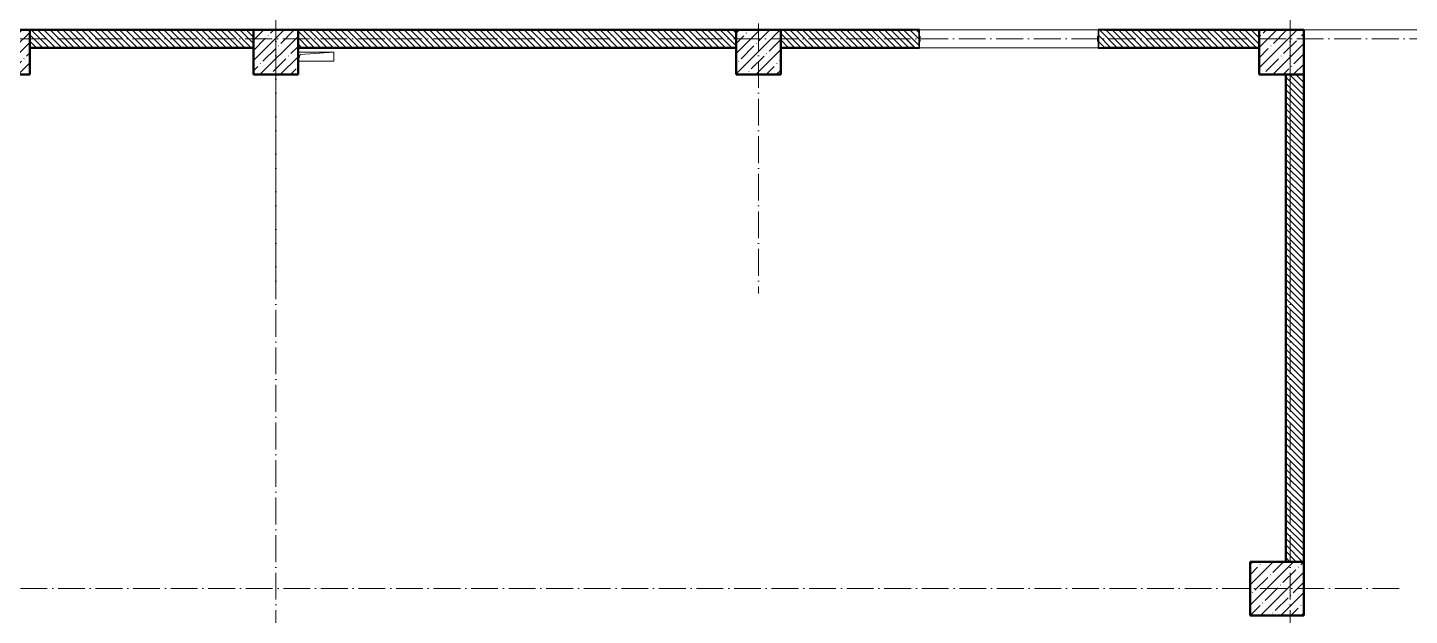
# Model space of a CAD drawing. Header units: millimetres. Extents: x -136833 to 49383, y -8033 to 344618.
# Drawn here: x -56459 to -41003, y 282178 to 288753 of the extents above; entities that cross this region are included whole.
import ezdxf

# ---------------------------------------------------------------- set-up
doc = ezdxf.new("R2010")
doc.units = ezdxf.units.MM
doc.linetypes.add('50_200_ШТРИХ_1Т_ш5_п1_п1_', pattern=[700, 500, -100, 0, -100])
for name, color, linetype, lineweight in [('A-FLOR-____-OTLN', 7, 'Continuous', 9), ('A-GENM-____-MCUT', 7, 'Continuous', 25), ('A-GENM-____-OTLN', 7, 'Continuous', 9), ('A-GENM-____-OTLN-1', 7, 'Continuous', 25), ('A-WALL-____-MCUT', 7, 'Continuous', 13), ('A-WALL-____-MCUT-2', 7, 'Continuous', 50), ('A-WALL-____-PATT-1', 7, 'Continuous', 9), ('I-WALL-____-OTLN', 7, 'Continuous', 9), ('S-COLS-____-MCUT', 7, 'Continuous', 50), ('S-COLS-____-OTLN', 7, 'Continuous', 9), ('S-GRID-____-OTLN-1', 7, '50_200_ШТРИХ_1Т_ш5_п1_п1_', 9)]:
    doc.layers.add(name, color=color, linetype=linetype, lineweight=lineweight)
pattern_1 = [(135, (-131434.413, 245796.486), (-35.35534, -35.35534), [])]
pattern_2 = [(45, (-89000, -42681.04), (-114.04925, 114.04925), []), (45, (-88885.95, -42681.04), (-114.04925, 114.04925), [201.613, -40.323, 3.353, -36.97])]
pattern_3 = [(45, (-77750, -42681.04), (-114.04925, 114.04925), []), (45, (-77635.95, -42681.04), (-114.04925, 114.04925), [201.613, -40.323, 3.353, -36.97])]
pattern_4 = [(45, (-83150, -42681.04), (-114.04925, 114.04925), []), (45, (-83035.95, -42681.04), (-114.04925, 114.04925), [201.613, -40.323, 3.353, -36.97])]
pattern_5 = [(45, (-74750, -42681.04), (-114.04925, 114.04925), []), (45, (-74635.95, -42681.04), (-114.04925, 114.04925), [201.613, -40.323, 3.353, -36.97])]
pattern_6 = [(135, (-131434.413, 245796.486), (-35.35534, -35.35534), [])]

# ---------------------------------------------------------------- blocks, each defined once
blk = doc.blocks.new('BSC_Колонна _Прямоугольная - 500х500-V32-АР1_План отверстий 2 этажа в осях 1-64_Ю-ЯЯ')
at = {"layer": 'S-COLS-____-OTLN'}
h = blk.add_hatch(dxfattribs=at)
h.set_pattern_fill('FP_42', color=256, style=0, pattern_type=2)
h.set_pattern_definition(pattern_2)
h.paths.add_polyline_path([(-250, -250), (250, -250), (250, 250), (-250, 250)], flags=0)
at = {"layer": 'S-COLS-____-MCUT'}
for p, q in [((250, 250), (-250, 250)), ((-250, 250), (-250, -250)), ((250, -250), (250, 250)), ((-250, -250), (250, -250))]:
    blk.add_line(p, q, dxfattribs=at)
blk = doc.blocks.new('BSC_Колонна _Прямоугольная - 500х500-V33-АР1_План отверстий 2 этажа в осях 1-64_Ю-ЯЯ')
at = {"layer": 'S-COLS-____-OTLN'}
h = blk.add_hatch(dxfattribs=at)
h.set_pattern_fill('FP_43', color=256, style=0, pattern_type=2)
h.set_pattern_definition(pattern_3)
h.paths.add_polyline_path([(-250, -250), (250, -250), (250, 250), (-250, 250)], flags=0)
at = {"layer": 'S-COLS-____-MCUT'}
for p, q in [((250, 250), (-250, 250)), ((-250, 250), (-250, -250)), ((250, -250), (250, 250)), ((-250, -250), (250, -250))]:
    blk.add_line(p, q, dxfattribs=at)
blk = doc.blocks.new('BSC_Колонна _Прямоугольная - 500х500-V34-АР1_План отверстий 2 этажа в осях 1-64_Ю-ЯЯ')
at = {"layer": 'S-COLS-____-OTLN'}
h = blk.add_hatch(dxfattribs=at)
h.set_pattern_fill('FP_44', color=256, style=0, pattern_type=2)
h.set_pattern_definition(pattern_4)
h.paths.add_polyline_path([(-250, -250), (250, -250), (250, 250), (-250, 250)], flags=0)
at = {"layer": 'S-COLS-____-MCUT'}
for p, q in [((250, 250), (-250, 250)), ((-250, 250), (-250, -250)), ((250, -250), (250, 250)), ((-250, -250), (250, -250))]:
    blk.add_line(p, q, dxfattribs=at)
blk = doc.blocks.new('BSC_Колонна _Прямоугольная - 500х500-V120-АР1_План отверстий 2 этажа в осях 1-64_Ю-ЯЯ')
at = {"layer": 'S-COLS-____-OTLN'}
h = blk.add_hatch(dxfattribs=at)
h.set_pattern_fill('FP_133', color=256, style=0, pattern_type=2)
h.set_pattern_definition(pattern_5)
h.paths.add_polyline_path([(-250, -250), (250, -250), (250, 250), (-250, 250), (-250, 14)], flags=0)
at = {"layer": 'S-COLS-____-MCUT'}
for p, q in [((250, 250), (-250, 250)), ((-250, 250), (-250, -250)), ((250, -250), (250, 250)), ((-250, -250), (250, -250))]:
    blk.add_line(p, q, dxfattribs=at)
blk = doc.blocks.new('Фахверк_СКБ_Уголок - 200_3380-28509457-АР1_План отверстий 2 этажа в осях 1-64_Ю-ЯЯ')
at = {"layer": 'A-GENM-____-MCUT'}
for p, q in [((200, 156), (125, 156)), ((125, 156), (125, 81)), ((200, 150), (200, 156)), ((125, 81), (131, 81)), ((131, 19), (125, 19)), ((125, 19), (125, -56)), ((131, 81), (131, 150)), ((131, 150), (200, 150)), ((131, -50), (131, 19)), ((125, -56), (200, -56)), ((200, -50), (131, -50)), ((200, -56), (200, -50))]:
    blk.add_line(p, q, dxfattribs=at)
blk = doc.blocks.new('154_Стойка_СКБ_Уголок - СМ-2180_200-28268025-АР1_План отверстий 2 этажа в осях 1-64_Ю-ЯЯ')
at = {"layer": 'A-GENM-____-MCUT'}
for p, q in [((125, 156), (125, 81)), ((200, 156), (125, 156)), ((200, 150), (200, 156)), ((125, 81), (131, 81)), ((131, 19), (125, 19)), ((125, 19), (125, -56)), ((131, 81), (131, 150)), ((131, 150), (200, 150)), ((131, -50), (131, 19)), ((125, -56), (200, -56)), ((200, -50), (131, -50)), ((200, -56), (200, -50))]:
    blk.add_line(p, q, dxfattribs=at)
blk = doc.blocks.new('AR_Отверстие прямоугольное _в плите_ - AR_Отверстие прямоугольное _в плите_-30511579-АР1_План отверстий 2 этажа в осях 1-64_Ю-ЯЯ')
at = {"layer": 'A-GENM-____-OTLN'}
for p, q in [((200, 50), (-200, 50)), ((-200, -50), (-175, 25)), ((-175, 25), (200, 50)), ((200, -50), (200, 50)), ((-200, -50), (200, -50))]:
    blk.add_line(p, q, dxfattribs=at)
blk = doc.blocks.new('BSC_Колонна _Прямоугольная - 500х500-25642906-АР1_План отверстий 2 этажа в осях 1-64_А-ГГ')
at = {"layer": 'S-COLS-____-OTLN'}
h = blk.add_hatch(dxfattribs=at)
h.set_pattern_fill('FP_35', color=256, style=0, pattern_type=2)
h.set_pattern_definition(pattern_2)
h.paths.add_polyline_path([(-250, -250), (250, -250), (250, 250), (-250, 250)], flags=0)
at = {"layer": 'S-COLS-____-MCUT'}
for p, q in [((250, 250), (-250, 250)), ((-250, 250), (-250, -250)), ((250, -250), (250, 250)), ((-250, -250), (250, -250))]:
    blk.add_line(p, q, dxfattribs=at)
blk = doc.blocks.new('BSC_Колонна _Прямоугольная - 600х600-26981669-АР1_План отверстий 2 этажа в осях 1-64_А-ГГ')
at = {"layer": 'S-COLS-____-OTLN'}
h = blk.add_hatch(dxfattribs=at)
h.set_pattern_fill('FP_41', color=256, style=0, pattern_type=2)
h.set_pattern_definition([(45, (-88950, -36681.04), (-114.04925, 114.04925), []), (45, (-88835.95, -36681.04), (-114.04925, 114.04925), [201.613, -40.323, 3.353, -36.97])])
h.paths.add_polyline_path([(-300, -300), (300, -300), (300, 300), (-300, 300)], flags=0)
at = {"layer": 'S-COLS-____-MCUT'}
for p, q in [((300, 300), (-300, 300)), ((-300, 300), (-300, -300)), ((300, -300), (300, 300)), ((-300, -300), (300, -300))]:
    blk.add_line(p, q, dxfattribs=at)
blk = doc.blocks.new('BSC_Колонна _Прямоугольная - 500х500-V16-АР1_План отверстий 2 этажа в осях 1-64_А-ГГ')
at = {"layer": 'S-COLS-____-OTLN'}
h = blk.add_hatch(dxfattribs=at)
h.set_pattern_fill('FP_45', color=256, style=0, pattern_type=2)
h.set_pattern_definition(pattern_3)
h.paths.add_polyline_path([(-250, -250), (250, -250), (250, 250), (-250, 250)], flags=0)
at = {"layer": 'S-COLS-____-MCUT'}
for p, q in [((250, 250), (-250, 250)), ((-250, 250), (-250, -250)), ((250, -250), (250, 250)), ((-250, -250), (250, -250))]:
    blk.add_line(p, q, dxfattribs=at)
blk = doc.blocks.new('BSC_Колонна _Прямоугольная - 500х500-V17-АР1_План отверстий 2 этажа в осях 1-64_А-ГГ')
at = {"layer": 'S-COLS-____-OTLN'}
h = blk.add_hatch(dxfattribs=at)
h.set_pattern_fill('FP_46', color=256, style=0, pattern_type=2)
h.set_pattern_definition(pattern_4)
h.paths.add_polyline_path([(-250, -250), (250, -250), (250, 250), (-250, 250)], flags=0)
at = {"layer": 'S-COLS-____-MCUT'}
for p, q in [((250, 250), (-250, 250)), ((-250, 250), (-250, -250)), ((250, -250), (250, 250)), ((-250, -250), (250, -250))]:
    blk.add_line(p, q, dxfattribs=at)
blk = doc.blocks.new('BSC_Колонна _Прямоугольная - 500х500-V124-АР1_План отверстий 2 этажа в осях 1-64_А-ГГ')
at = {"layer": 'S-COLS-____-OTLN'}
h = blk.add_hatch(dxfattribs=at)
h.set_pattern_fill('FP_154', color=256, style=0, pattern_type=2)
h.set_pattern_definition(pattern_5)
h.paths.add_polyline_path([(-250, -250), (250, -250), (250, 250), (-250, 250), (-250, 195)], flags=0)
at = {"layer": 'S-COLS-____-MCUT'}
for p, q in [((250, 250), (-250, 250)), ((-250, 250), (-250, -250)), ((250, -250), (250, 250)), ((-250, -250), (250, -250))]:
    blk.add_line(p, q, dxfattribs=at)
blk = doc.blocks.new('Фахверк_СКБ_Уголок - 200_3380-28509457-АР1_План отверстий 2 этажа в осях 1-64_А-ГГ')
at = {"layer": 'A-GENM-____-MCUT'}
for p, q in [((200, 156), (125, 156)), ((125, 156), (125, 81)), ((200, 150), (200, 156)), ((125, 81), (131, 81)), ((131, 19), (125, 19)), ((125, 19), (125, -56)), ((131, 81), (131, 150)), ((131, 150), (200, 150)), ((131, -50), (131, 19)), ((125, -56), (200, -56)), ((200, -50), (131, -50)), ((200, -56), (200, -50))]:
    blk.add_line(p, q, dxfattribs=at)
blk = doc.blocks.new('154_Стойка_СКБ_Уголок - СМ-2180_200-28268025-АР1_План отверстий 2 этажа в осях 1-64_А-ГГ')
at = {"layer": 'A-GENM-____-MCUT'}
for p, q in [((125, 156), (125, 81)), ((200, 156), (125, 156)), ((200, 150), (200, 156)), ((125, 81), (131, 81)), ((131, 19), (125, 19)), ((125, 19), (125, -56)), ((131, 81), (131, 150)), ((131, 150), (200, 150)), ((131, -50), (131, 19)), ((125, -56), (200, -56)), ((200, -50), (131, -50)), ((200, -56), (200, -50))]:
    blk.add_line(p, q, dxfattribs=at)
blk = doc.blocks.new('AR_Отверстие прямоугольное _в плите_ - AR_Отверстие прямоугольное _в плите_-30511579-АР1_План отверстий 2 этажа в осях 1-64_А-ГГ')
at = {"layer": 'A-GENM-____-OTLN'}
for p, q in [((200, 50), (-200, 50)), ((-200, -50), (-175, 25)), ((-175, 25), (200, 50)), ((200, -50), (200, 50)), ((-200, -50), (200, -50))]:
    blk.add_line(p, q, dxfattribs=at)
blk = doc.blocks.new('3эт')
at = {"layer": 'S-GRID-____-OTLN-1', "color": 251, "ltscale": 0.6, "true_color": 0x636466}
for p, q in [((361520.7, 4029.4), (361520.7, -46882.4)), ((366920.7, 4029.4), (366920.7, -46882.4)), ((372870.7, 4029.4), (372870.7, -46882.4)), ((361520.7, -36982.5), (361520.7, -78293.6)), ((372870.7, -36982.5), (372870.7, -91346.1)), ((351097.5, -44032.4), (387845.1, -44032.4)), ((374089.5, -50182.4), (351097.5, -50182.4))]:
    blk.add_line(p, q, dxfattribs=at)

msp = doc.modelspace()

# ---------------------------------------------------------------- hatches: boundary and pattern name
at = {"layer": 'A-WALL-____-PATT-1'}
h = msp.add_hatch(dxfattribs=at)
h.set_pattern_fill('FP_6', color=256, style=0, pattern_type=2)
h.set_pattern_definition(pattern_1)
h.paths.add_polyline_path([(-56434.4, 288527.5), (-53934.4, 288527.5), (-53934.4, 288727.5), (-56434.4, 288727.5)], flags=0)
h = msp.add_hatch(dxfattribs=at)
h.set_pattern_fill('FP_6', color=256, style=0, pattern_type=2)
h.set_pattern_definition(pattern_6)
h.paths.add_polyline_path([(-55447.1, 288527.5), (-53934.4, 288527.5), (-53934.4, 288727.5), (-56434.4, 288727.5), (-56434.4, 288527.5), (-56330.9, 288527.5)], flags=0)
h = msp.add_hatch(dxfattribs=at)
h.set_pattern_fill('FP_6', color=256, style=0, pattern_type=2)
h.set_pattern_definition(pattern_1)
h.paths.add_polyline_path([(-48534.4, 288527.5), (-48534.4, 288727.5), (-53434.4, 288727.5), (-53434.4, 288527.5), (-50144.6, 288527.5)], flags=0)
h = msp.add_hatch(dxfattribs=at)
h.set_pattern_fill('FP_6', color=256, style=0, pattern_type=2)
h.set_pattern_definition(pattern_6)
h.paths.add_polyline_path([(-48534.4, 288527.5), (-48534.4, 288727.5), (-53434.4, 288727.5), (-53434.4, 288527.5), (-50144.7, 288527.5)], flags=0)
h = msp.add_hatch(dxfattribs=at)
h.set_pattern_fill('FP_6', color=256, style=0, pattern_type=2)
h.set_pattern_definition(pattern_1)
h.paths.add_polyline_path([(-42684.4, 288527.5), (-42684.4, 288727.5), (-44478.4, 288727.5), (-44478.4, 288658.5), (-44484.4, 288658.5), (-44484.4, 288596.5), (-44478.4, 288596.5), (-44478.4, 288527.5), (-43074.6, 288527.5)], flags=0)
h.paths.add_polyline_path([(-46609.6, 288527.5), (-46490.4, 288528.3), (-46490.4, 288596.5), (-46484.4, 288596.5), (-46484.4, 288658.5), (-46490.4, 288658.5), (-46490.4, 288727.5), (-48034.4, 288727.5), (-48034.4, 288527.5)], flags=0)
h = msp.add_hatch(dxfattribs=at)
h.set_pattern_fill('FP_6', color=256, style=0, pattern_type=2)
h.set_pattern_definition(pattern_6)
h.paths.add_polyline_path([(-42684.4, 288527.5), (-42684.4, 288727.5), (-44478.4, 288727.5), (-44478.4, 288658.5), (-44484.4, 288658.5), (-44484.4, 288596.5), (-44478.4, 288596.5), (-44478.4, 288527.5), (-43074.9, 288527.5)], flags=0)
h.paths.add_polyline_path([(-46490.4, 288527.5), (-46490.4, 288596.5), (-46484.4, 288596.5), (-46484.4, 288658.5), (-46490.4, 288658.5), (-46490.4, 288727.5), (-48034.4, 288727.5), (-48034.4, 288527.5), (-46559.4, 288527.5)], flags=0)
h = msp.add_hatch(dxfattribs=at)
h.set_pattern_fill('FP_6', color=256, style=0, pattern_type=2)
h.set_pattern_definition(pattern_1)
h.paths.add_polyline_path([(-42184.4, 287277.5), (-42184.4, 288227.5), (-42384.4, 288227.5), (-42384.4, 287277.5)], flags=0)
h = msp.add_hatch(dxfattribs=at)
h.set_pattern_fill('FP_6', color=256, style=0, pattern_type=2)
h.set_pattern_definition(pattern_6)
h.paths.add_polyline_path([(-42184.4, 282777.5), (-42184.4, 288227.5), (-42384.4, 288227.5), (-42384.4, 282777.5)], flags=0)

# ---------------------------------------------------------------- linework, layer by layer
at = {"layer": 'A-FLOR-____-OTLN'}
msp.add_line((-38734.4, 288727.5), (-42184.4, 288727.5), dxfattribs=at)
msp.add_line((-38734.4, 288727.5), (-42184.4, 288727.5), dxfattribs=at)
at = {"layer": 'A-WALL-____-MCUT'}
for p, q in [((-53934.4, 288727.5), (-56434.4, 288727.5)), ((-48534.4, 288727.5), (-53434.4, 288727.5)), ((-46559.4, 288727.5), (-48034.4, 288727.5)), ((-46484.4, 288596.5), (-46484.4, 288658.5)), ((-44484.4, 288658.5), (-44484.4, 288596.5)), ((-42684.4, 288727.5), (-44409.4, 288727.5)), ((-56434.4, 288527.5), (-53934.4, 288527.5)), ((-53434.4, 288527.5), (-48534.4, 288527.5)), ((-48034.4, 288527.5), (-46559.4, 288527.5)), ((-44409.4, 288527.5), (-42684.4, 288527.5)), ((-42384.4, 288227.5), (-42384.4, 287277.5)), ((-42184.4, 287277.5), (-42184.4, 288227.5))]:
    msp.add_line(p, q, dxfattribs=at)
at = {"layer": 'A-WALL-____-MCUT-2'}
for p, q in [((-53934.4, 288727.5), (-56434.4, 288727.5)), ((-48534.4, 288727.5), (-53434.4, 288727.5)), ((-46559.4, 288727.5), (-48034.4, 288727.5)), ((-46484.4, 288596.5), (-46484.4, 288658.5)), ((-44484.4, 288658.5), (-44484.4, 288596.5)), ((-42684.4, 288727.5), (-44409.4, 288727.5)), ((-56434.4, 288527.5), (-53934.4, 288527.5)), ((-53434.4, 288527.5), (-48534.4, 288527.5)), ((-48034.4, 288527.5), (-46559.4, 288527.5)), ((-44409.4, 288527.5), (-42684.4, 288527.5)), ((-42384.4, 288227.5), (-42384.4, 282777.5)), ((-42184.4, 282777.5), (-42184.4, 288227.5))]:
    msp.add_line(p, q, dxfattribs=at)
at = {"layer": 'I-WALL-____-OTLN'}
for p, q in [((-46484.4, 288727.5), (-44484.4, 288727.5)), ((-46484.4, 288727.5), (-44484.4, 288727.5)), ((-44484.4, 288527.5), (-46484.4, 288527.5)), ((-44484.4, 288527.5), (-46484.4, 288527.5))]:
    msp.add_line(p, q, dxfattribs=at)

# ---------------------------------------------------------------- block references
msp.add_blockref('3эт', (-415205.1, 332659.9))
at = {"layer": 'A-GENM-____-OTLN'}
for name in ['AR_Отверстие прямоугольное _в плите_ - AR_Отверстие прямоугольное _в плите_-30511579-АР1_План отверстий 2 этажа в осях 1-64_Ю-ЯЯ', 'AR_Отверстие прямоугольное _в плите_ - AR_Отверстие прямоугольное _в плите_-30511579-АР1_План отверстий 2 этажа в осях 1-64_А-ГГ']:
    msp.add_blockref(name, (-53234.4, 288427.5), dxfattribs=at)
at = {"layer": 'A-GENM-____-OTLN-1', "rotation": 180}
for name in ['Фахверк_СКБ_Уголок - 200_3380-28509457-АР1_План отверстий 2 этажа в осях 1-64_Ю-ЯЯ', 'Фахверк_СКБ_Уголок - 200_3380-28509457-АР1_План отверстий 2 этажа в осях 1-64_А-ГГ']:
    msp.add_blockref(name, (-46359.4, 288677.5), dxfattribs=at)
at = {"layer": 'A-GENM-____-OTLN-1'}
for name in ['154_Стойка_СКБ_Уголок - СМ-2180_200-28268025-АР1_План отверстий 2 этажа в осях 1-64_Ю-ЯЯ', '154_Стойка_СКБ_Уголок - СМ-2180_200-28268025-АР1_План отверстий 2 этажа в осях 1-64_А-ГГ']:
    msp.add_blockref(name, (-44609.4, 288577.5), dxfattribs=at)
at = {"layer": 'S-COLS-____-OTLN'}
for name, p in [('BSC_Колонна _Прямоугольная - 500х500-V120-АР1_План отверстий 2 этажа в осях 1-64_Ю-ЯЯ', (-56684.4, 288477.5)), ('BSC_Колонна _Прямоугольная - 500х500-V124-АР1_План отверстий 2 этажа в осях 1-64_А-ГГ', (-56684.4, 288477.5)), ('BSC_Колонна _Прямоугольная - 500х500-V33-АР1_План отверстий 2 этажа в осях 1-64_Ю-ЯЯ', (-53684.4, 288477.5)), ('BSC_Колонна _Прямоугольная - 500х500-V16-АР1_План отверстий 2 этажа в осях 1-64_А-ГГ', (-53684.4, 288477.5)), ('BSC_Колонна _Прямоугольная - 500х500-V34-АР1_План отверстий 2 этажа в осях 1-64_Ю-ЯЯ', (-48284.4, 288477.5)), ('BSC_Колонна _Прямоугольная - 500х500-V17-АР1_План отверстий 2 этажа в осях 1-64_А-ГГ', (-48284.4, 288477.5)), ('BSC_Колонна _Прямоугольная - 500х500-V32-АР1_План отверстий 2 этажа в осях 1-64_Ю-ЯЯ', (-42434.4, 288477.5)), ('BSC_Колонна _Прямоугольная - 500х500-25642906-АР1_План отверстий 2 этажа в осях 1-64_А-ГГ', (-42434.4, 288477.5)), ('BSC_Колонна _Прямоугольная - 600х600-26981669-АР1_План отверстий 2 этажа в осях 1-64_А-ГГ', (-42484.4, 282477.5))]:
    msp.add_blockref(name, p, dxfattribs=at)

doc.saveas('drawing.dxf')
